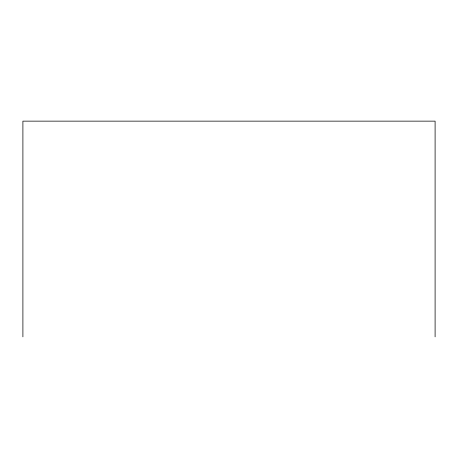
<?xml version="1.0" encoding="UTF-8"?>
<svg xmlns="http://www.w3.org/2000/svg" width="458" height="458" viewBox="0 0 458 458"><rect width="100%" height="100%" fill="white"/><g stroke="black" fill="none" stroke-linecap="round" stroke-linejoin="round"><path stroke-width="0.69" d="M435.1 336.859L435.1 121.141L22.9 121.141L22.9 336.859"/></g></svg>
